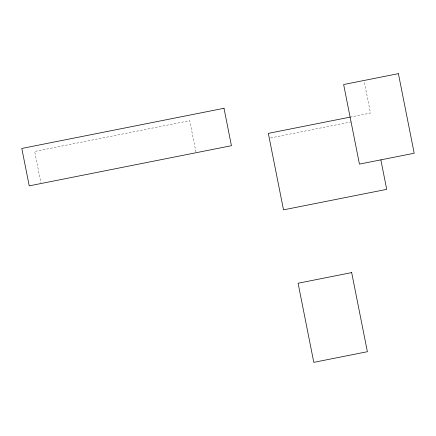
<?xml version="1.0" encoding="UTF-8"?>
<svg xmlns="http://www.w3.org/2000/svg" width="436" height="436" viewBox="0 0 436 436"><rect width="100%" height="100%" fill="white"/><g stroke="black" fill="none" stroke-linecap="round" stroke-linejoin="round"><path stroke-width="0.33" stroke-dasharray="2.18 1.64" d="M350.119 117.121L370.496 113.071L364.153 81.14M270.609 137.912L351.073 121.927M195.96 152.05L189.731 120.668L34.673 151.461L40.908 182.848"/><path stroke-width="0.65" d="M350.119 117.121L268.32 133.367L283.514 209.852L386.716 189.355L380.857 159.859M224.006 108.286L21.8 148.447L29.234 185.861L231.434 145.7L224.006 108.286M398.395 73.651L343.644 84.524L359.449 164.11L414.2 153.238L398.395 73.651M351.672 272.598L298.088 283.242L313.8 362.349L367.385 351.71L351.672 272.598"/></g></svg>
